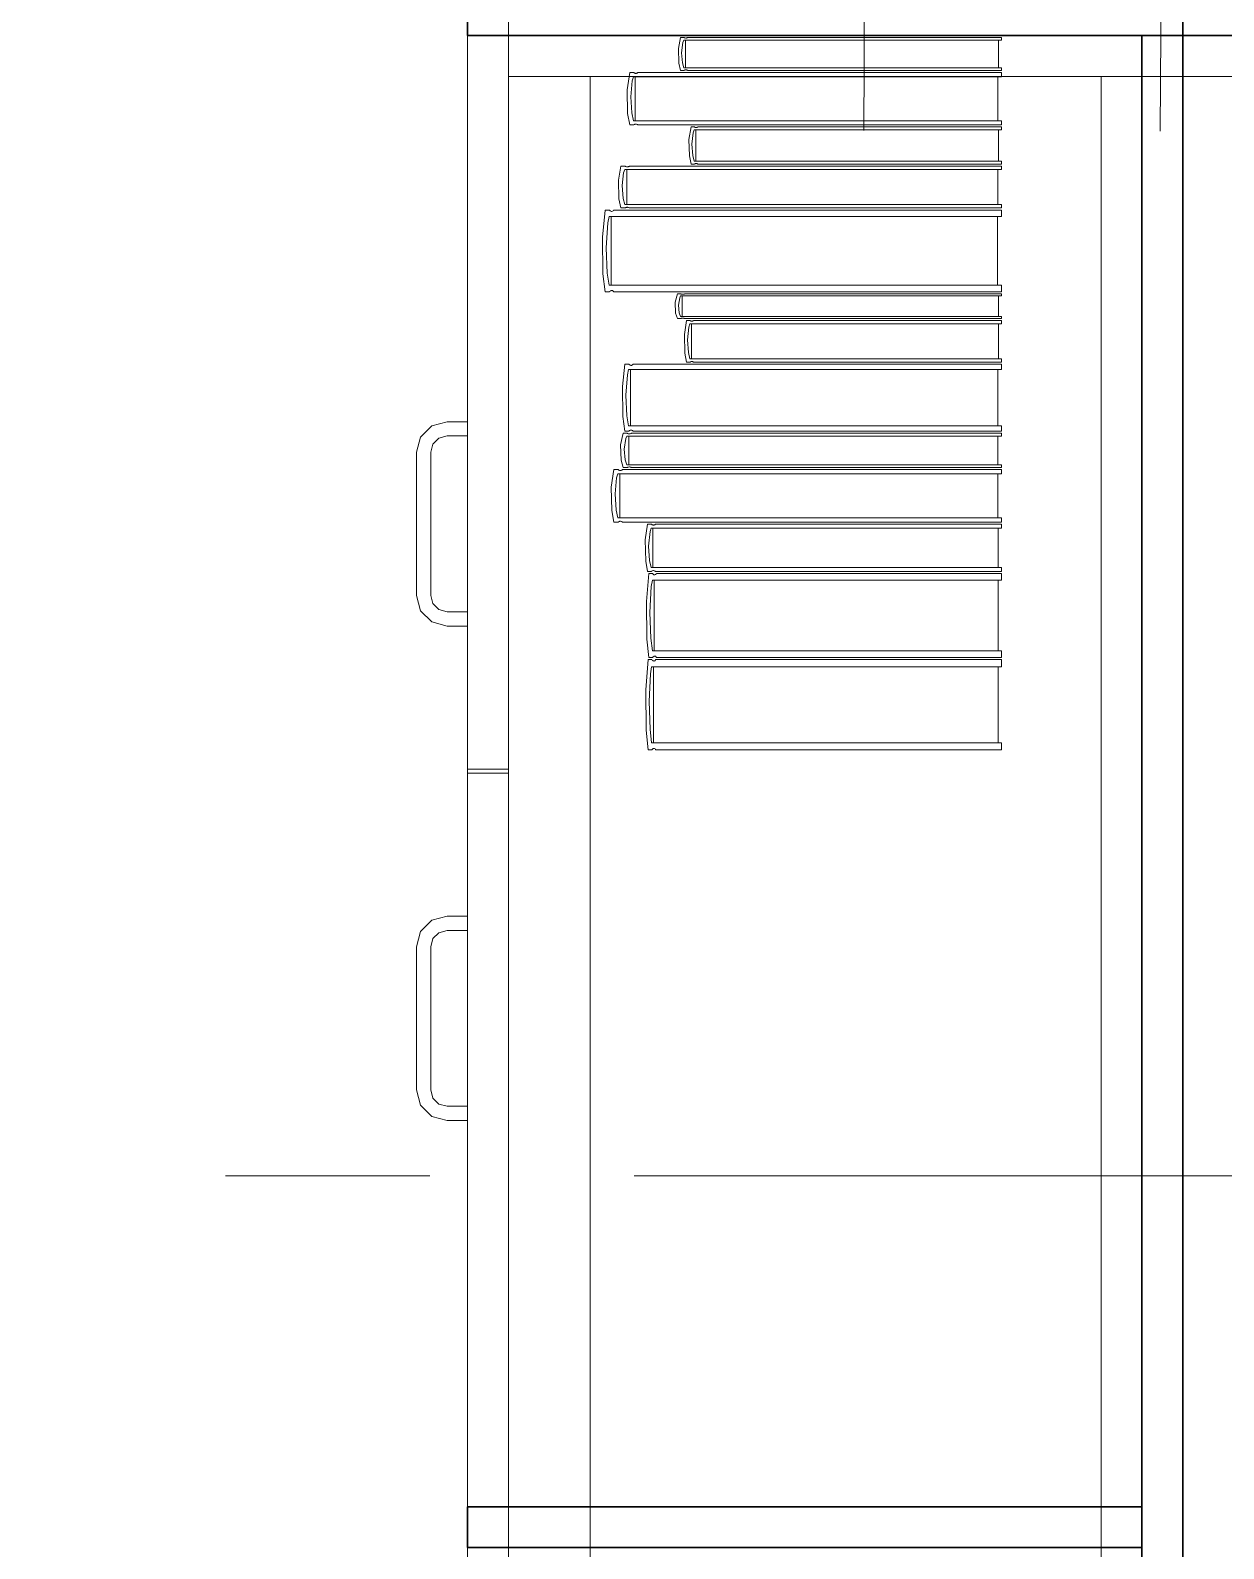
# Model space of a CAD drawing. Header units: inches. Extents: x -19 to 5698, y -728 to 92.
# Drawn here: x 210.971 to 211.555, y 34.224 to 34.967 of the extents above; entities that cross this region are included whole.
import ezdxf

# ---------------------------------------------------------------- set-up
doc = ezdxf.new("R2010")
doc.units = ezdxf.units.IN
doc.header["$MEASUREMENT"] = 0
doc.set_wipeout_variables(frame=1)
for name, pattern in [('HIDDEN', [0.375, 0.25, -0.125]), ('Punto & Raya', [0.65, 0.5, -0.075, 0, -0.075]), ('RAYITAS', [0.375, 0.25, -0.125]), ('Wipeout_Contour', [1, 0, -1])]:
    doc.linetypes.add(name, pattern=pattern)
for name, color, linetype, lineweight in [('00 conduct tomacorr', 120, 'HIDDEN', 30), ('T-TECHO-E', 150, 'Continuous', 20), ('TOMACORRIENTE', 22, 'RAYITAS', 9)]:
    doc.layers.add(name, color=color, linetype=linetype, lineweight=lineweight)
doc.layers.add('Interior - Mobiliario', color=7, linetype='Continuous')
doc.layers.add('Marcador - Secciones', color=7, linetype='Continuous')

# ---------------------------------------------------------------- blocks, each defined once
blk = doc.blocks.new('a')
at = {"layer": 'TOMACORRIENTE', "ltscale": 0.05}
h = blk.add_hatch(color=4, dxfattribs=at)
edge = h.paths.add_edge_path()
edge.add_arc((0, 0.0752), 0.02106, 0, 360)
at = {"layer": 'TOMACORRIENTE', "color": 4}
for p, q in [((-0.14553, 0.09625), (-0.0515, 0.09625)), ((-0.09851, 0.09625), (-0.09851, -0.09657)), ((0, 0.09625), (0, -0.09625)), ((0.06232, -0.09625), (0.06232, 0.09625))]:
    blk.add_line(p, q, dxfattribs=at)
blk.add_circle((0, 0.0752), 0.02106, dxfattribs=at)
blk = doc.blocks.new('CABLE 3FACE')
at = {"layer": 'T-TECHO-E', "rotation": 59.94170052614085}
blk.add_blockref('a', (0, 0), dxfattribs=at)

msp = doc.modelspace()

# ---------------------------------------------------------------- linework, layer by layer
at = {"layer": 'Interior - Mobiliario', "color": 175, "linetype": 'Continuous', "lineweight": 13}
for p, q in [((211.20515, 33.50472), (211.20515, 34.96472)), ((211.20515, 34.96472), (211.51515, 34.96472)), ((211.28858, 34.95113), (211.28838, 34.95834)), ((211.51515, 34.96472), (211.51515, 33.50472)), ((211.28944, 34.9476), (211.28858, 34.95113)), ((211.28989, 34.95626), (211.29029, 34.9513)), ((211.29029, 34.9513), (211.29101, 34.94889)), ((211.20515, 34.94472), (211.24515, 34.94472)), ((211.24515, 34.94472), (211.49515, 34.94472)), ((211.26328, 34.93805), (211.2645, 34.9466)), ((211.2645, 34.9466), (211.26648, 34.9466)), ((211.26632, 34.94455), (211.26578, 34.9426)), ((211.44649, 34.94455), (211.26632, 34.94455)), ((211.26648, 34.9466), (211.26663, 34.94646)), ((211.26663, 34.94646), (211.26687, 34.94632)), ((211.26687, 34.94632), (211.26712, 34.94622)), ((211.26712, 34.94622), (211.26739, 34.94617)), ((211.26723, 34.923), (211.26723, 34.94455)), ((211.26739, 34.94617), (211.26765, 34.94618)), ((211.26765, 34.94618), (211.26792, 34.94624)), ((211.26792, 34.94624), (211.26817, 34.94634)), ((211.26817, 34.94634), (211.2684, 34.9465)), ((211.2684, 34.9465), (211.2685, 34.9466)), ((211.2685, 34.9466), (211.44649, 34.9466)), ((211.29114, 34.9476), (211.28944, 34.9476)), ((211.29101, 34.94889), (211.44649, 34.94889)), ((211.29123, 34.94766), (211.29114, 34.9476)), ((211.29143, 34.94776), (211.29123, 34.94766)), ((211.29165, 34.94783), (211.29143, 34.94776)), ((211.29187, 34.94787), (211.29165, 34.94783)), ((211.2921, 34.94787), (211.29187, 34.94787)), ((211.29233, 34.94784), (211.2921, 34.94787)), ((211.29255, 34.94778), (211.29233, 34.94784)), ((211.29276, 34.94769), (211.29255, 34.94778)), ((211.29288, 34.9476), (211.29276, 34.94769)), ((211.44649, 34.9476), (211.29288, 34.9476)), ((211.44467, 34.94455), (211.44467, 34.923)), ((211.44649, 34.94889), (211.44649, 34.9476)), ((211.44649, 34.9466), (211.44649, 34.94455)), ((211.26351, 34.92657), (211.26328, 34.93805)), ((211.26578, 34.9426), (211.26502, 34.93474)), ((211.26502, 34.93474), (211.26549, 34.92684)), ((211.2645, 34.92095), (211.26351, 34.92657)), ((211.26549, 34.92684), (211.26632, 34.923)), ((211.26632, 34.923), (211.44649, 34.923)), ((211.26658, 34.92105), (211.26648, 34.92095)), ((211.26681, 34.9212), (211.26658, 34.92105)), ((211.26706, 34.92131), (211.26681, 34.9212)), ((211.26733, 34.92137), (211.26706, 34.92131)), ((211.26759, 34.92138), (211.26733, 34.92137)), ((211.26786, 34.92133), (211.26759, 34.92138)), ((211.26811, 34.92123), (211.26786, 34.92133)), ((211.26835, 34.92108), (211.26811, 34.92123)), ((211.2685, 34.92095), (211.26835, 34.92108)), ((211.44649, 34.923), (211.44649, 34.92095)), ((211.26648, 34.92095), (211.2645, 34.92095)), ((211.44649, 34.92095), (211.2685, 34.92095)), ((211.29352, 34.91388), (211.29454, 34.91995)), ((211.29371, 34.90574), (211.29352, 34.91388)), ((211.29454, 34.91995), (211.29619, 34.91995)), ((211.29561, 34.91711), (211.29497, 34.91153)), ((211.29606, 34.91849), (211.29561, 34.91711)), ((211.44649, 34.91849), (211.29606, 34.91849)), ((211.29619, 34.91995), (211.29632, 34.91985)), ((211.29632, 34.91985), (211.29651, 34.91974)), ((211.29651, 34.91974), (211.29672, 34.91968)), ((211.29672, 34.91968), (211.29694, 34.91964)), ((211.29682, 34.90321), (211.29682, 34.91849)), ((211.29694, 34.91964), (211.29717, 34.91965)), ((211.29717, 34.91965), (211.29739, 34.91969)), ((211.29739, 34.91969), (211.2976, 34.91977)), ((211.2976, 34.91977), (211.29779, 34.91988)), ((211.29779, 34.91988), (211.29787, 34.91995)), ((211.29787, 34.91995), (211.44649, 34.91995)), ((211.44497, 34.91849), (211.44497, 34.90321)), ((211.44649, 34.91995), (211.44649, 34.91849)), ((211.29497, 34.91153), (211.29536, 34.90593)), ((211.259, 34.89393), (211.26025, 34.90075)), ((211.26025, 34.90075), (211.26227, 34.90075)), ((211.26211, 34.89912), (211.26156, 34.89757)), ((211.44649, 34.89912), (211.26211, 34.89912)), ((211.26227, 34.90075), (211.26243, 34.90064)), ((211.26243, 34.90064), (211.26267, 34.90053)), ((211.26267, 34.90053), (211.26293, 34.90045)), ((211.26293, 34.90045), (211.2632, 34.90041)), ((211.26304, 34.88194), (211.26304, 34.89912)), ((211.2632, 34.90041), (211.26347, 34.90042)), ((211.26347, 34.90042), (211.26374, 34.90046)), ((211.26374, 34.90046), (211.264, 34.90055)), ((211.264, 34.90055), (211.26423, 34.90067)), ((211.26423, 34.90067), (211.26434, 34.90075)), ((211.26434, 34.90075), (211.44649, 34.90075)), ((211.29454, 34.90175), (211.29371, 34.90574)), ((211.29619, 34.90175), (211.29454, 34.90175)), ((211.29536, 34.90593), (211.29606, 34.90321)), ((211.29606, 34.90321), (211.44649, 34.90321)), ((211.29627, 34.90182), (211.29619, 34.90175)), ((211.29647, 34.90193), (211.29627, 34.90182)), ((211.29668, 34.90201), (211.29647, 34.90193)), ((211.29689, 34.90205), (211.29668, 34.90201)), ((211.29712, 34.90206), (211.29689, 34.90205)), ((211.29734, 34.90202), (211.29712, 34.90206)), ((211.29755, 34.90195), (211.29734, 34.90202)), ((211.29775, 34.90185), (211.29755, 34.90195)), ((211.29787, 34.90175), (211.29775, 34.90185)), ((211.44649, 34.90175), (211.29787, 34.90175)), ((211.44463, 34.89912), (211.44463, 34.88194)), ((211.44649, 34.90321), (211.44649, 34.90175)), ((211.44649, 34.90075), (211.44649, 34.89912)), ((211.25923, 34.88479), (211.259, 34.89393)), ((211.26156, 34.89757), (211.26078, 34.8913)), ((211.26078, 34.8913), (211.26126, 34.885)), ((211.26025, 34.8803), (211.25923, 34.88479)), ((211.26126, 34.885), (211.26211, 34.88194)), ((211.25118, 34.86595), (211.25248, 34.8793)), ((211.25248, 34.8793), (211.25459, 34.8793)), ((211.25459, 34.8793), (211.25475, 34.87909)), ((211.25475, 34.87909), (211.255, 34.87886)), ((211.255, 34.87886), (211.25527, 34.87871)), ((211.25527, 34.87871), (211.25555, 34.87863)), ((211.25555, 34.87863), (211.25584, 34.87864)), ((211.25584, 34.87864), (211.25612, 34.87873)), ((211.25612, 34.87873), (211.25639, 34.8789)), ((211.25639, 34.8789), (211.25663, 34.87915)), ((211.25663, 34.87915), (211.25674, 34.8793)), ((211.25674, 34.8793), (211.44649, 34.8793)), ((211.26227, 34.8803), (211.26025, 34.8803)), ((211.26211, 34.88194), (211.44649, 34.88194)), ((211.26238, 34.88038), (211.26227, 34.8803)), ((211.26261, 34.88051), (211.26238, 34.88038)), ((211.26287, 34.88059), (211.26261, 34.88051)), ((211.26314, 34.88064), (211.26287, 34.88059)), ((211.26341, 34.88065), (211.26314, 34.88064)), ((211.26368, 34.88061), (211.26341, 34.88065)), ((211.26394, 34.88053), (211.26368, 34.88061)), ((211.26418, 34.88041), (211.26394, 34.88053)), ((211.26434, 34.8803), (211.26418, 34.88041)), ((211.44649, 34.8803), (211.26434, 34.8803)), ((211.44649, 34.88194), (211.44649, 34.8803)), ((211.44649, 34.8793), (211.44649, 34.8761)), ((211.25385, 34.87306), (211.25304, 34.86078)), ((211.25442, 34.8761), (211.25385, 34.87306)), ((211.44649, 34.8761), (211.25442, 34.8761)), ((211.25539, 34.84245), (211.25539, 34.8761)), ((211.44455, 34.8761), (211.44455, 34.84245)), ((211.25142, 34.84803), (211.25118, 34.86595)), ((211.25304, 34.86078), (211.25353, 34.84845)), ((211.25248, 34.83925), (211.25142, 34.84803)), ((211.25353, 34.84845), (211.25442, 34.84245)), ((211.25442, 34.84245), (211.44649, 34.84245)), ((211.2547, 34.83941), (211.25459, 34.83925)), ((211.25494, 34.83965), (211.2547, 34.83941)), ((211.25521, 34.83982), (211.25494, 34.83965)), ((211.25549, 34.83991), (211.25521, 34.83982)), ((211.25578, 34.83992), (211.25549, 34.83991)), ((211.25606, 34.83985), (211.25578, 34.83992)), ((211.25633, 34.83969), (211.25606, 34.83985)), ((211.25658, 34.83946), (211.25633, 34.83969)), ((211.25674, 34.83925), (211.25658, 34.83946)), ((211.44649, 34.84245), (211.44649, 34.83925)), ((211.25459, 34.83925), (211.25248, 34.83925)), ((211.44649, 34.83925), (211.25674, 34.83925)), ((211.2868, 34.83424), (211.28786, 34.83825)), ((211.287, 34.82885), (211.2868, 34.83424)), ((211.28786, 34.83825), (211.28959, 34.83825)), ((211.28898, 34.83637), (211.28832, 34.83268)), ((211.28832, 34.83268), (211.28872, 34.82898)), ((211.28945, 34.83729), (211.28898, 34.83637)), ((211.44649, 34.83729), (211.28945, 34.83729)), ((211.28959, 34.83825), (211.28972, 34.83819)), ((211.28972, 34.83819), (211.28992, 34.83812)), ((211.28992, 34.83812), (211.29015, 34.83807)), ((211.29015, 34.83807), (211.29038, 34.83805)), ((211.29024, 34.82717), (211.29024, 34.83729)), ((211.29038, 34.83805), (211.29061, 34.83805)), ((211.29061, 34.83805), (211.29084, 34.83808)), ((211.29084, 34.83808), (211.29106, 34.83813)), ((211.29106, 34.83813), (211.29126, 34.8382)), ((211.29126, 34.8382), (211.29135, 34.83825)), ((211.29135, 34.83825), (211.44649, 34.83825)), ((211.4449, 34.83729), (211.4449, 34.82717)), ((211.44649, 34.83825), (211.44649, 34.83729)), ((211.28786, 34.82621), (211.287, 34.82885)), ((211.28959, 34.82621), (211.28786, 34.82621)), ((211.28872, 34.82898), (211.28945, 34.82717)), ((211.28945, 34.82717), (211.44649, 34.82717)), ((211.28968, 34.82626), (211.28959, 34.82621)), ((211.28988, 34.82633), (211.28968, 34.82626)), ((211.2901, 34.82638), (211.28988, 34.82633)), ((211.29032, 34.82641), (211.2901, 34.82638)), ((211.29056, 34.82641), (211.29032, 34.82641)), ((211.29079, 34.82639), (211.29056, 34.82641)), ((211.29101, 34.82634), (211.29079, 34.82639)), ((211.29122, 34.82628), (211.29101, 34.82634)), ((211.29135, 34.82621), (211.29122, 34.82628)), ((211.29134, 34.81842), (211.29238, 34.82521)), ((211.44649, 34.82621), (211.29135, 34.82621)), ((211.29238, 34.82521), (211.29405, 34.82521)), ((211.29405, 34.82521), (211.29418, 34.8251)), ((211.29418, 34.8251), (211.29438, 34.82499)), ((211.29438, 34.82499), (211.29459, 34.82491)), ((211.29459, 34.82491), (211.29482, 34.82487)), ((211.29482, 34.82487), (211.29504, 34.82488)), ((211.29504, 34.82488), (211.29527, 34.82492)), ((211.29527, 34.82492), (211.29548, 34.82501)), ((211.29548, 34.82501), (211.29567, 34.82513)), ((211.29567, 34.82513), (211.29576, 34.82521)), ((211.29576, 34.82521), (211.44649, 34.82521)), ((211.44649, 34.82717), (211.44649, 34.82621)), ((211.44649, 34.82521), (211.44649, 34.82358)), ((211.29153, 34.8093), (211.29134, 34.81842)), ((211.29346, 34.82204), (211.29282, 34.81579)), ((211.29392, 34.82358), (211.29346, 34.82204)), ((211.44649, 34.82358), (211.29392, 34.82358)), ((211.29469, 34.80646), (211.29469, 34.82358)), ((211.44495, 34.82358), (211.44495, 34.80646)), ((211.29282, 34.81579), (211.29321, 34.80951)), ((211.26091, 34.79289), (211.26215, 34.80383)), ((211.26215, 34.80383), (211.26415, 34.80383)), ((211.26415, 34.80383), (211.26431, 34.80366)), ((211.26431, 34.80366), (211.26454, 34.80347)), ((211.26454, 34.80347), (211.2648, 34.80334)), ((211.2648, 34.80334), (211.26507, 34.80328)), ((211.26507, 34.80328), (211.26534, 34.80329)), ((211.26534, 34.80329), (211.26561, 34.80337)), ((211.26561, 34.80337), (211.26586, 34.80351)), ((211.26586, 34.80351), (211.26609, 34.80371)), ((211.26609, 34.80371), (211.26619, 34.80383)), ((211.26619, 34.80383), (211.44649, 34.80383)), ((211.29238, 34.80483), (211.29153, 34.8093)), ((211.29405, 34.80483), (211.29238, 34.80483)), ((211.29321, 34.80951), (211.29392, 34.80646)), ((211.29392, 34.80646), (211.44649, 34.80646)), ((211.29414, 34.80491), (211.29405, 34.80483)), ((211.29433, 34.80504), (211.29414, 34.80491)), ((211.29454, 34.80512), (211.29433, 34.80504)), ((211.29477, 34.80517), (211.29454, 34.80512)), ((211.29499, 34.80517), (211.29477, 34.80517)), ((211.29522, 34.80514), (211.29499, 34.80517)), ((211.29543, 34.80506), (211.29522, 34.80514)), ((211.29563, 34.80494), (211.29543, 34.80506)), ((211.29576, 34.80483), (211.29563, 34.80494)), ((211.44649, 34.80483), (211.29576, 34.80483)), ((211.44649, 34.80646), (211.44649, 34.80483)), ((211.44649, 34.80383), (211.44649, 34.80121)), ((211.26345, 34.79872), (211.26268, 34.78867)), ((211.26399, 34.80121), (211.26345, 34.79872)), ((211.44649, 34.80121), (211.26399, 34.80121)), ((211.26491, 34.77366), (211.26491, 34.80121)), ((211.44465, 34.80121), (211.44465, 34.77366)), ((211.26114, 34.77823), (211.26091, 34.79289)), ((211.26268, 34.78867), (211.26315, 34.77857)), ((211.16216, 34.76822), (211.16765, 34.77371)), ((211.16765, 34.77371), (211.17515, 34.77572)), ((211.17515, 34.77572), (211.18515, 34.77572)), ((211.18515, 34.77572), (211.18515, 34.76872)), ((211.26215, 34.77103), (211.26114, 34.77823)), ((211.26315, 34.77857), (211.26399, 34.77366)), ((211.26399, 34.77366), (211.44649, 34.77366)), ((211.44649, 34.77366), (211.44649, 34.77103)), ((211.16015, 34.76072), (211.16216, 34.76822)), ((211.17115, 34.76764), (211.16822, 34.76472)), ((211.17515, 34.76872), (211.17115, 34.76764)), ((211.18515, 34.76872), (211.17515, 34.76872)), ((211.26009, 34.76444), (211.26133, 34.77003)), ((211.26133, 34.77003), (211.26335, 34.77003)), ((211.26264, 34.76742), (211.26186, 34.76228)), ((211.26415, 34.77103), (211.26215, 34.77103)), ((211.26319, 34.76869), (211.26264, 34.76742)), ((211.44649, 34.76869), (211.26319, 34.76869)), ((211.26335, 34.77003), (211.2635, 34.76994)), ((211.2635, 34.76994), (211.26374, 34.76985)), ((211.26374, 34.76985), (211.264, 34.76978)), ((211.264, 34.76978), (211.26427, 34.76975)), ((211.26411, 34.75461), (211.26411, 34.76869)), ((211.26426, 34.77116), (211.26415, 34.77103)), ((211.26449, 34.77136), (211.26426, 34.77116)), ((211.26427, 34.76975), (211.26454, 34.76976)), ((211.26474, 34.7715), (211.26449, 34.77136)), ((211.26454, 34.76976), (211.26481, 34.7698)), ((211.26501, 34.77157), (211.26474, 34.7715)), ((211.26481, 34.7698), (211.26506, 34.76987)), ((211.26528, 34.77158), (211.26501, 34.77157)), ((211.26506, 34.76987), (211.26529, 34.76997)), ((211.26555, 34.77152), (211.26528, 34.77158)), ((211.26529, 34.76997), (211.2654, 34.77003)), ((211.2654, 34.77003), (211.44649, 34.77003)), ((211.26581, 34.7714), (211.26555, 34.77152)), ((211.26604, 34.77121), (211.26581, 34.7714)), ((211.26619, 34.77103), (211.26604, 34.77121)), ((211.44649, 34.77103), (211.26619, 34.77103)), ((211.44464, 34.76869), (211.44464, 34.75461)), ((211.44649, 34.77003), (211.44649, 34.76869)), ((211.16015, 34.69072), (211.16015, 34.76072)), ((211.16822, 34.76472), (211.16715, 34.76072)), ((211.16715, 34.76072), (211.16715, 34.69072)), ((211.26032, 34.75695), (211.26009, 34.76444)), ((211.26186, 34.76228), (211.26233, 34.75712)), ((211.25552, 34.74368), (211.25679, 34.75227)), ((211.25679, 34.75227), (211.25885, 34.75227)), ((211.25869, 34.75021), (211.25813, 34.74826)), ((211.44649, 34.75021), (211.25869, 34.75021)), ((211.25885, 34.75227), (211.25901, 34.75213)), ((211.25901, 34.75213), (211.25925, 34.75198)), ((211.25925, 34.75198), (211.25952, 34.75189)), ((211.25952, 34.75189), (211.2598, 34.75184)), ((211.25964, 34.72859), (211.25964, 34.75021)), ((211.2598, 34.75184), (211.26007, 34.75184)), ((211.26007, 34.75184), (211.26035, 34.7519)), ((211.26133, 34.75327), (211.26032, 34.75695)), ((211.26035, 34.7519), (211.26061, 34.75201)), ((211.26061, 34.75201), (211.26085, 34.75217)), ((211.26085, 34.75217), (211.26095, 34.75227)), ((211.26095, 34.75227), (211.44649, 34.75227)), ((211.26335, 34.75327), (211.26133, 34.75327)), ((211.26233, 34.75712), (211.26319, 34.75461)), ((211.26319, 34.75461), (211.44649, 34.75461)), ((211.26345, 34.75333), (211.26335, 34.75327)), ((211.26368, 34.75344), (211.26345, 34.75333)), ((211.26394, 34.75351), (211.26368, 34.75344)), ((211.26421, 34.75354), (211.26394, 34.75351)), ((211.26448, 34.75355), (211.26421, 34.75354)), ((211.26475, 34.75352), (211.26448, 34.75355)), ((211.26501, 34.75345), (211.26475, 34.75352)), ((211.26525, 34.75336), (211.26501, 34.75345)), ((211.2654, 34.75327), (211.26525, 34.75336)), ((211.44649, 34.75327), (211.2654, 34.75327)), ((211.44459, 34.75021), (211.44459, 34.72859)), ((211.44649, 34.75461), (211.44649, 34.75327)), ((211.44649, 34.75227), (211.44649, 34.75021)), ((211.25575, 34.73217), (211.25552, 34.74368)), ((211.25813, 34.74826), (211.25733, 34.74036)), ((211.25733, 34.74036), (211.25782, 34.73244)), ((211.25679, 34.72653), (211.25575, 34.73217)), ((211.25782, 34.73244), (211.25869, 34.72859)), ((211.25869, 34.72859), (211.44649, 34.72859)), ((211.44649, 34.72859), (211.44649, 34.72653)), ((211.25885, 34.72653), (211.25679, 34.72653)), ((211.25896, 34.72663), (211.25885, 34.72653)), ((211.2592, 34.72678), (211.25896, 34.72663)), ((211.25946, 34.72689), (211.2592, 34.72678)), ((211.25973, 34.72695), (211.25946, 34.72689)), ((211.26001, 34.72696), (211.25973, 34.72695)), ((211.26029, 34.72691), (211.26001, 34.72696)), ((211.26055, 34.72681), (211.26029, 34.72691)), ((211.2608, 34.72667), (211.26055, 34.72681)), ((211.26095, 34.72653), (211.2608, 34.72667)), ((211.44649, 34.72653), (211.26095, 34.72653)), ((211.27212, 34.71783), (211.27328, 34.72553)), ((211.27328, 34.72553), (211.27517, 34.72553)), ((211.2745, 34.72193), (211.27378, 34.71485)), ((211.27502, 34.72368), (211.2745, 34.72193)), ((211.44649, 34.72368), (211.27502, 34.72368)), ((211.27517, 34.72553), (211.27531, 34.7254)), ((211.27531, 34.7254), (211.27553, 34.72527)), ((211.27553, 34.72527), (211.27577, 34.72518)), ((211.27577, 34.72518), (211.27603, 34.72514)), ((211.27588, 34.70428), (211.27588, 34.72368)), ((211.27603, 34.72514), (211.27628, 34.72515)), ((211.27628, 34.72515), (211.27653, 34.7252)), ((211.27653, 34.7252), (211.27677, 34.7253)), ((211.27677, 34.7253), (211.27699, 34.72544)), ((211.27699, 34.72544), (211.27709, 34.72553)), ((211.27709, 34.72553), (211.44649, 34.72553)), ((211.44476, 34.72368), (211.44476, 34.70428)), ((211.44649, 34.72553), (211.44649, 34.72368)), ((211.27234, 34.7075), (211.27212, 34.71783)), ((211.27378, 34.71485), (211.27422, 34.70774)), ((211.27328, 34.70243), (211.27234, 34.7075)), ((211.27422, 34.70774), (211.27502, 34.70428)), ((211.27271, 34.68771), (211.27387, 34.70143)), ((211.27517, 34.70243), (211.27328, 34.70243)), ((211.27387, 34.70143), (211.27575, 34.70143)), ((211.27502, 34.70428), (211.44649, 34.70428)), ((211.2756, 34.69814), (211.27509, 34.69502)), ((211.27526, 34.70252), (211.27517, 34.70243)), ((211.27548, 34.70266), (211.27526, 34.70252)), ((211.27572, 34.70276), (211.27548, 34.70266)), ((211.44649, 34.69814), (211.2756, 34.69814)), ((211.27597, 34.70282), (211.27572, 34.70276)), ((211.27575, 34.70143), (211.27589, 34.70121)), ((211.27589, 34.70121), (211.27611, 34.70098)), ((211.27623, 34.70282), (211.27597, 34.70282)), ((211.27611, 34.70098), (211.27635, 34.70082)), ((211.27648, 34.70278), (211.27623, 34.70282)), ((211.27635, 34.70082), (211.27661, 34.70075)), ((211.27646, 34.66357), (211.27646, 34.69814)), ((211.27672, 34.70269), (211.27648, 34.70278)), ((211.27661, 34.70075), (211.27686, 34.70076)), ((211.27694, 34.70256), (211.27672, 34.70269)), ((211.27686, 34.70076), (211.27711, 34.70085)), ((211.27709, 34.70243), (211.27694, 34.70256)), ((211.44649, 34.70243), (211.27709, 34.70243)), ((211.27711, 34.70085), (211.27735, 34.70102)), ((211.27735, 34.70102), (211.27756, 34.70128)), ((211.27756, 34.70128), (211.27766, 34.70143)), ((211.27766, 34.70143), (211.44649, 34.70143)), ((211.44476, 34.69814), (211.44476, 34.66357)), ((211.44649, 34.70428), (211.44649, 34.70243)), ((211.44649, 34.70143), (211.44649, 34.69814)), ((211.16216, 34.68322), (211.16015, 34.69072)), ((211.16715, 34.69072), (211.16822, 34.68672)), ((211.27509, 34.69502), (211.27437, 34.6824)), ((211.16822, 34.68672), (211.17115, 34.68379)), ((211.17115, 34.68379), (211.17515, 34.68272)), ((211.27293, 34.6693), (211.27271, 34.68771)), ((211.16765, 34.67773), (211.16216, 34.68322)), ((211.17515, 34.67572), (211.16765, 34.67773)), ((211.17515, 34.68272), (211.18515, 34.68272)), ((211.18515, 34.68272), (211.18515, 34.67572)), ((211.27437, 34.6824), (211.27481, 34.66973)), ((211.18515, 34.67572), (211.17515, 34.67572)), ((211.27387, 34.66028), (211.27293, 34.6693)), ((211.27481, 34.66973), (211.2756, 34.66357)), ((211.2756, 34.66357), (211.44649, 34.66357)), ((211.27655, 34.66095), (211.2763, 34.66086)), ((211.2768, 34.66096), (211.27655, 34.66095)), ((211.27706, 34.66089), (211.2768, 34.66096)), ((211.44649, 34.66357), (211.44649, 34.66028)), ((211.27236, 34.64454), (211.27353, 34.65928)), ((211.27353, 34.65928), (211.27541, 34.65928)), ((211.27575, 34.66028), (211.27387, 34.66028)), ((211.27525, 34.65574), (211.27474, 34.65239)), ((211.44649, 34.65574), (211.27525, 34.65574)), ((211.27541, 34.65928), (211.27555, 34.65904)), ((211.27555, 34.65904), (211.27577, 34.65879)), ((211.27584, 34.66044), (211.27575, 34.66028)), ((211.27577, 34.65879), (211.27601, 34.65862)), ((211.27606, 34.66069), (211.27584, 34.66044)), ((211.27601, 34.65862), (211.27626, 34.65854)), ((211.2763, 34.66086), (211.27606, 34.66069)), ((211.27612, 34.61863), (211.27612, 34.65574)), ((211.27626, 34.65854), (211.27652, 34.65855)), ((211.27652, 34.65855), (211.27677, 34.65865)), ((211.27677, 34.65865), (211.27701, 34.65884)), ((211.27701, 34.65884), (211.27722, 34.65911)), ((211.2773, 34.66073), (211.27706, 34.66089)), ((211.27722, 34.65911), (211.27732, 34.65928)), ((211.27752, 34.6605), (211.2773, 34.66073)), ((211.27732, 34.65928), (211.44649, 34.65928)), ((211.27766, 34.66028), (211.27752, 34.6605)), ((211.44649, 34.66028), (211.27766, 34.66028)), ((211.44476, 34.65574), (211.44476, 34.61863)), ((211.44649, 34.65928), (211.44649, 34.65574)), ((211.27474, 34.65239), (211.27402, 34.63884)), ((211.27258, 34.62478), (211.27236, 34.64454)), ((211.27402, 34.63884), (211.27446, 34.62524)), ((211.27353, 34.61509), (211.27258, 34.62478)), ((211.27446, 34.62524), (211.27525, 34.61863)), ((211.27525, 34.61863), (211.44649, 34.61863)), ((211.44649, 34.61863), (211.44649, 34.61509)), ((211.27541, 34.61509), (211.27353, 34.61509)), ((211.2755, 34.61526), (211.27541, 34.61509)), ((211.27572, 34.61553), (211.2755, 34.61526)), ((211.27596, 34.61572), (211.27572, 34.61553)), ((211.27621, 34.61582), (211.27596, 34.61572)), ((211.27646, 34.61583), (211.27621, 34.61582)), ((211.27671, 34.61575), (211.27646, 34.61583)), ((211.27696, 34.61558), (211.27671, 34.61575)), ((211.27718, 34.61533), (211.27696, 34.61558)), ((211.27732, 34.61509), (211.27718, 34.61533)), ((211.44649, 34.61509), (211.27732, 34.61509)), ((211.18515, 34.60572), (211.20515, 34.60572)), ((211.18515, 34.60372), (211.20515, 34.60372)), ((211.16765, 34.53171), (211.16216, 34.52622)), ((211.17515, 34.53372), (211.16765, 34.53171)), ((211.18515, 34.53372), (211.17515, 34.53372)), ((211.18515, 34.52672), (211.18515, 34.53372)), ((211.16216, 34.52622), (211.16015, 34.51872)), ((211.16715, 34.51872), (211.16822, 34.52272)), ((211.16822, 34.52272), (211.17115, 34.52564)), ((211.17115, 34.52564), (211.17515, 34.52672)), ((211.17515, 34.52672), (211.18515, 34.52672)), ((211.16015, 34.51872), (211.16015, 34.44872)), ((211.16715, 34.44872), (211.16715, 34.51872)), ((211.16015, 34.44872), (211.16216, 34.44122)), ((211.16822, 34.44472), (211.16715, 34.44872)), ((211.16216, 34.44122), (211.16765, 34.43573)), ((211.17115, 34.44179), (211.16822, 34.44472)), ((211.17515, 34.44072), (211.17115, 34.44179)), ((211.18515, 34.44072), (211.17515, 34.44072)), ((211.18515, 34.43372), (211.18515, 34.44072)), ((211.16765, 34.43573), (211.17515, 34.43372)), ((211.17515, 34.43372), (211.18515, 34.43372))]:
    msp.add_line(p, q, dxfattribs=at)

# ---------------------------------------------------------------- wipeouts: each hides what was drawn before it
at = {"color": 254, "linetype": 'Wipeout_Contour', "lineweight": 0, "ltscale": 6540.087365}
msp.add_wipeout([(211.55515, 33.50472), (211.55515, 34.96472), (211.53515, 34.96472), (211.53515, 33.50472)], dxfattribs=at).dxf.layer = 'Interior - Mobiliario'

# ---------------------------------------------------------------- next in the draw order: linework, layer by layer
at = {"layer": 'Interior - Mobiliario', "color": 175, "linetype": 'Continuous', "lineweight": 30}
for p, q in [((211.55515, 34.96472), (211.53515, 34.96472)), ((211.53515, 34.96472), (211.53515, 33.50472))]:
    msp.add_line(p, q, dxfattribs=at)
at = {"layer": 'Interior - Mobiliario', "color": 175, "linetype": 'Continuous', "lineweight": 13}
for p, q in [((211.53515, 34.96472), (211.53515, 33.50472)), ((211.55515, 34.96472), (211.53515, 34.96472)), ((211.53515, 34.94472), (211.53515, 33.52472)), ((211.57515, 34.94472), (211.53515, 34.94472))]:
    msp.add_line(p, q, dxfattribs=at)

# ---------------------------------------------------------------- next in the draw order: wipeouts: each hides what was drawn before it
at = {"color": 254, "linetype": 'Wipeout_Contour', "lineweight": 0, "ltscale": 6539.306899}
msp.add_wipeout([(211.18515, 34.22472), (211.51515, 34.22472), (211.51515, 34.24472), (211.18515, 34.24472)], dxfattribs=at).dxf.layer = 'Interior - Mobiliario'

# ---------------------------------------------------------------- next in the draw order: linework, layer by layer
at = {"layer": 'Interior - Mobiliario', "color": 175, "linetype": 'Continuous', "lineweight": 13}
for p, q in [((211.20515, 33.52472), (211.20515, 34.94472)), ((211.24515, 34.94472), (211.24515, 33.52472)), ((211.49515, 33.52472), (211.49515, 34.94472)), ((211.18515, 34.24472), (211.18515, 34.60372)), ((211.20515, 34.24472), (211.20515, 34.60372)), ((211.18515, 34.22472), (211.18515, 34.24472)), ((211.18515, 34.24472), (211.51515, 34.24472)), ((211.18515, 34.22472), (211.18515, 34.24472)), ((211.18515, 34.24472), (211.20515, 34.24472)), ((211.51515, 34.24472), (211.51515, 34.22472)), ((211.51515, 34.22472), (211.18515, 34.22472)), ((211.18515, 34.22472), (211.18515, 33.86572)), ((211.18515, 34.22472), (211.20515, 34.22472)), ((211.20515, 34.22472), (211.20515, 33.86572))]:
    msp.add_line(p, q, dxfattribs=at)
at = {"layer": 'Interior - Mobiliario', "color": 175, "linetype": 'Continuous', "lineweight": 30}
for p, q in [((211.18515, 34.24472), (211.51515, 34.24472)), ((211.18515, 34.24472), (211.18515, 34.22472)), ((211.51515, 34.24472), (211.51515, 34.22472)), ((211.18515, 34.22472), (211.51515, 34.22472))]:
    msp.add_line(p, q, dxfattribs=at)

# ---------------------------------------------------------------- next in the draw order: wipeouts: each hides what was drawn before it
at = {"color": 254, "linetype": 'Wipeout_Contour', "lineweight": 0, "ltscale": 6540.809223}
msp.add_wipeout([(211.88515, 34.96472), (211.88515, 34.98472), (211.53515, 34.98472), (211.53515, 34.96472)], dxfattribs=at).dxf.layer = 'Interior - Mobiliario'

# ---------------------------------------------------------------- next in the draw order: linework, layer by layer
at = {"layer": 'Interior - Mobiliario', "color": 175, "linetype": 'Continuous', "lineweight": 30}
for p in [(211.53515, 34.98472), (211.88515, 34.96472)]:
    msp.add_line(p, (211.53515, 34.96472), dxfattribs=at)
at = {"layer": 'Interior - Mobiliario', "color": 175, "linetype": 'Continuous', "lineweight": 13}
for p, q in [((211.53515, 34.98472), (211.53515, 34.96472)), ((211.53515, 34.98472), (211.53515, 34.94472)), ((211.53515, 33.48472), (211.53515, 34.98472)), ((211.53515, 34.96472), (211.88515, 34.96472)), ((211.53515, 34.96472), (211.53515, 33.50472)), ((211.88515, 34.96472), (211.53515, 34.96472))]:
    msp.add_line(p, q, dxfattribs=at)

# ---------------------------------------------------------------- next in the draw order: wipeouts: each hides what was drawn before it
at = {"color": 254, "linetype": 'Wipeout_Contour', "lineweight": 0, "ltscale": 6540.007382}
msp.add_wipeout([(211.51515, 33.50472), (211.53515, 33.50472), (211.53515, 34.96472), (211.51515, 34.96472)], dxfattribs=at).dxf.layer = 'Interior - Mobiliario'

# ---------------------------------------------------------------- next in the draw order: linework, layer by layer
at = {"layer": 'Interior - Mobiliario', "color": 175, "linetype": 'Continuous', "lineweight": 30}
for p, q in [((211.51515, 34.96472), (211.53515, 34.96472)), ((211.51515, 34.96472), (211.51515, 33.50472)), ((211.53515, 34.96472), (211.53515, 33.50472))]:
    msp.add_line(p, q, dxfattribs=at)
at = {"layer": 'Interior - Mobiliario', "color": 175, "linetype": 'Continuous', "lineweight": 13}
for p, q in [((211.51515, 33.50472), (211.51515, 34.96472)), ((211.51515, 34.96472), (211.53515, 34.96472)), ((211.53515, 34.96472), (211.53515, 33.50472)), ((211.49515, 34.94472), (211.53515, 34.94472)), ((211.53515, 34.94472), (211.53515, 33.52472)), ((211.18515, 34.24472), (211.51515, 34.24472)), ((211.51515, 34.24472), (211.51515, 34.22472)), ((211.51515, 34.22472), (211.18515, 34.22472))]:
    msp.add_line(p, q, dxfattribs=at)
at = {"layer": 'Marcador - Secciones', "color": 251, "linetype": 'Punto & Raya', "lineweight": 13, "true_color": 0x636466}
msp.add_line((189.66667, 34.40671), (240.94028, 34.40671), dxfattribs=at)

# ---------------------------------------------------------------- next in the draw order: wipeouts: each hides what was drawn before it
at = {"color": 254, "linetype": 'Wipeout_Contour', "lineweight": 0, "ltscale": 6539.409544}
msp.add_wipeout([(211.18515, 34.96472), (211.53515, 34.96472), (211.53515, 34.98472), (211.18515, 34.98472)], dxfattribs=at).dxf.layer = 'Interior - Mobiliario'

# ---------------------------------------------------------------- next in the draw order: linework, layer by layer
at = {"layer": 'Interior - Mobiliario', "color": 175, "linetype": 'Continuous', "lineweight": 30}
for p, q in [((211.18515, 34.98472), (211.18515, 34.96472)), ((211.53515, 34.98472), (211.53515, 34.96472)), ((211.18515, 34.96472), (211.53515, 34.96472))]:
    msp.add_line(p, q, dxfattribs=at)
at = {"layer": 'Interior - Mobiliario', "color": 175, "linetype": 'Continuous', "lineweight": 13}
for p, q in [((211.18515, 34.96472), (211.18515, 34.98472)), ((211.18515, 34.98472), (211.18515, 33.48472)), ((211.20515, 34.94472), (211.20515, 34.98472)), ((211.53515, 34.98472), (211.53515, 34.96472)), ((211.53515, 34.98472), (211.53515, 34.94472)), ((211.53515, 33.48472), (211.53515, 34.98472)), ((211.53515, 34.96472), (211.18515, 34.96472)), ((211.18515, 33.50472), (211.18515, 34.96472)), ((211.18515, 34.96472), (211.53515, 34.96472)), ((211.18515, 33.50472), (211.18515, 34.96472)), ((211.18515, 34.96472), (211.51515, 34.96472)), ((211.18515, 34.96472), (211.18515, 34.60572)), ((211.18515, 34.96472), (211.20515, 34.96472)), ((211.20515, 33.50472), (211.20515, 34.96472)), ((211.20515, 34.96472), (211.51515, 34.96472)), ((211.20515, 33.50472), (211.20515, 34.96472)), ((211.20515, 34.96472), (211.51515, 34.96472)), ((211.20515, 34.96472), (211.20515, 34.60572)), ((211.28838, 34.95834), (211.28944, 34.96372)), ((211.28944, 34.96372), (211.29114, 34.96372)), ((211.29054, 34.9612), (211.28989, 34.95626)), ((211.29101, 34.96243), (211.29054, 34.9612)), ((211.44649, 34.96243), (211.29101, 34.96243)), ((211.29114, 34.96372), (211.29127, 34.96363)), ((211.29127, 34.96363), (211.29148, 34.96354)), ((211.29148, 34.96354), (211.2917, 34.96348)), ((211.2917, 34.96348), (211.29192, 34.96345)), ((211.29179, 34.94889), (211.29179, 34.96243)), ((211.29192, 34.96345), (211.29216, 34.96345)), ((211.29216, 34.96345), (211.29238, 34.96349)), ((211.29238, 34.96349), (211.2926, 34.96356)), ((211.2926, 34.96356), (211.2928, 34.96365)), ((211.2928, 34.96365), (211.29288, 34.96372)), ((211.29288, 34.96372), (211.44649, 34.96372)), ((211.44492, 34.96243), (211.44492, 34.94889)), ((211.44649, 34.96372), (211.44649, 34.96243)), ((211.51515, 34.96472), (211.51515, 33.50472)), ((211.51515, 34.96472), (211.51515, 33.50472)), ((211.51515, 34.96472), (211.51515, 33.50472)), ((211.53515, 34.96472), (211.53515, 33.50472))]:
    msp.add_line(p, q, dxfattribs=at)

# ---------------------------------------------------------------- next in the draw order: block references
at = {"layer": '00 conduct tomacorr', "xscale": 1.47256122672843, "yscale": 1.47256122672843, "zscale": 1.47256122672843, "rotation": 299.7894777823319}
msp.add_blockref('CABLE 3FACE', (211.5248, 35.0597, 0), dxfattribs=at)

doc.saveas('drawing.dxf')
